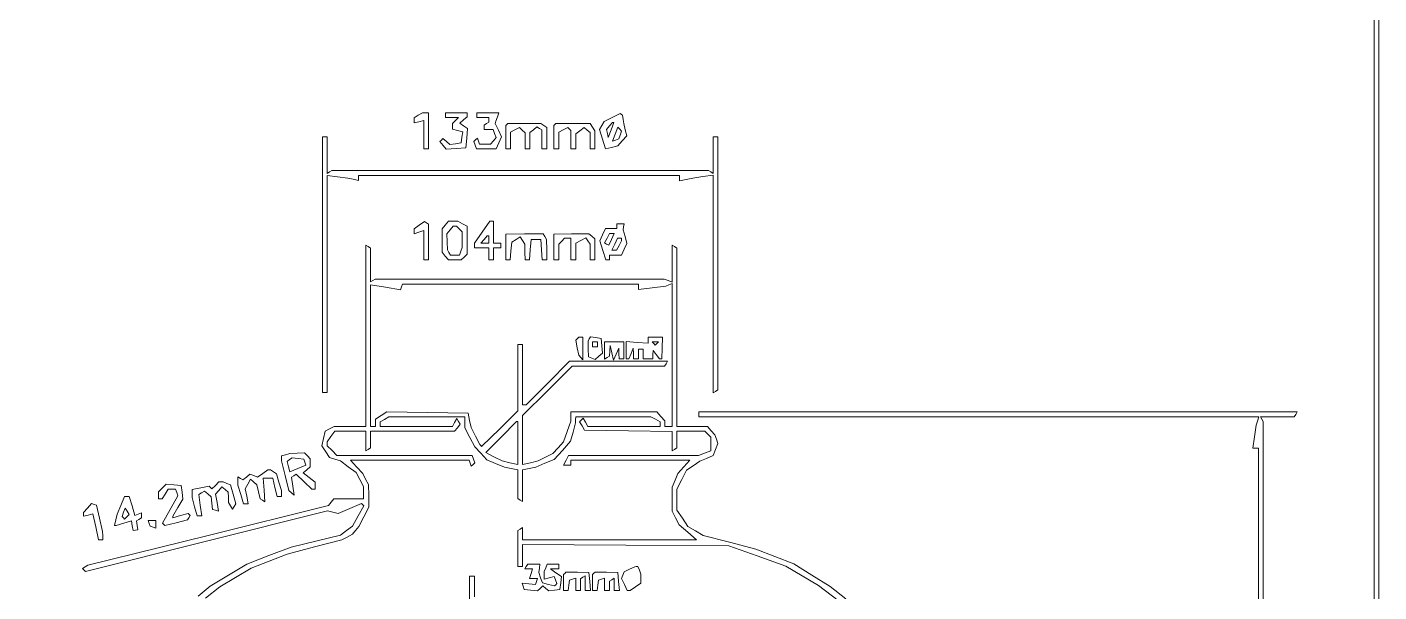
# Paper-space layout 'AN-07-DGE-065' of a CAD drawing. Header units: metres, sheet in millimetres. Extents: x 12 to 193, y 4 to 291.
# Drawn here: x 121.9 to 193.1, y 164.6 to 194.4 of the extents above; entities that cross this region are included whole.
import ezdxf

# ---------------------------------------------------------------- set-up
doc = ezdxf.new("R2010")
doc.units = ezdxf.units.M
doc.layers.add('DGE_CONTORNOS', color=7, linetype='Continuous', lineweight=0)
doc.layers.add('DGE_DATOS', color=7, linetype='Continuous', lineweight=0)

# ---------------------------------------------------------------- blocks, each defined once
blk = doc.blocks.new('LP_REF_DGE_MT_065')
at = {"layer": 'DGE_CONTORNOS'}
for points in [[(29.612, 147.687), (29.612, 25.259), (111.337, 25.259), (193.061, 25.259), (193.061, 147.687), (193.061, 270.115), (111.337, 270.115), (29.612, 270.115)], [(192.807, 164.007), (192.807, 58.152), (117.941, 58.152), (43.074, 58.152), (43.074, 164.007), (43.074, 269.861), (117.941, 269.861), (192.807, 269.861)], [(142.483, 189.714), (142.261, 189.584), (142.261, 189.449), (142.261, 189.313), (142.515, 189.38), (142.769, 189.446), (142.769, 188.696), (142.769, 187.946), (142.896, 187.946), (143.023, 187.946), (143.023, 188.899), (143.023, 189.851), (142.864, 189.847), (142.706, 189.843)], [(143.912, 189.724), (143.912, 189.597), (144.255, 189.597), (144.598, 189.597), (144.446, 189.445), (144.293, 189.292), (144.293, 189.142), (144.293, 188.992), (144.557, 188.923), (144.821, 188.854), (144.779, 188.559), (144.738, 188.264), (144.445, 188.222), (144.152, 188.181), (143.966, 188.335), (143.779, 188.49), (143.701, 188.412), (143.622, 188.333), (143.788, 188.133), (143.954, 187.933), (144.473, 187.971), (144.992, 188.01), (145.033, 188.512), (145.074, 189.015), (144.873, 189.162), (144.671, 189.31), (144.863, 189.469), (145.055, 189.628), (145.055, 189.74), (145.055, 189.851), (144.484, 189.851), (143.912, 189.851)], [(145.563, 189.724), (145.563, 189.597), (145.881, 189.597), (146.198, 189.597), (146.198, 189.478), (146.198, 189.358), (146.071, 189.28), (145.944, 189.201), (145.944, 189.082), (145.944, 188.962), (146.185, 188.962), (146.425, 188.962), (146.504, 188.755), (146.584, 188.549), (146.439, 188.374), (146.294, 188.2), (146.003, 188.2), (145.711, 188.2), (145.655, 188.359), (145.598, 188.518), (145.501, 188.428), (145.405, 188.338), (145.48, 188.142), (145.555, 187.946), (146.07, 187.946), (146.585, 187.946), (146.729, 188.264), (146.874, 188.581), (146.704, 188.93), (146.535, 189.28), (146.548, 189.343), (146.56, 189.407), (146.647, 189.629), (146.733, 189.851), (146.148, 189.851), (145.563, 189.851)], [(152.692, 189.596), (152.265, 189.386), (152.147, 189.176), (152.029, 188.965), (152.181, 188.458), (152.333, 187.951), (152.663, 188.025), (152.993, 188.1), (153.225, 188.367), (153.457, 188.633), (153.377, 188.956), (153.298, 189.28), (153.264, 189.499), (153.231, 189.719), (153.175, 189.762), (153.12, 189.805)], [(152.632, 188.949), (152.485, 188.555), (152.442, 188.765), (152.4, 188.974), (152.553, 189.159), (152.706, 189.343), (152.743, 189.343), (152.78, 189.343)], [(147.144, 189.231), (147.087, 189.174), (147.087, 188.56), (147.087, 187.946), (147.214, 187.946), (147.341, 187.946), (147.341, 188.386), (147.341, 188.826), (147.576, 188.952), (147.81, 189.077), (147.957, 188.931), (148.103, 188.784), (148.103, 188.365), (148.103, 187.946), (148.23, 187.946), (148.357, 187.946), (148.357, 188.375), (148.357, 188.804), (148.542, 188.957), (148.727, 189.111), (148.86, 189.029), (148.992, 188.947), (148.992, 188.447), (148.992, 187.946), (149.119, 187.946), (149.246, 187.946), (149.246, 188.51), (149.246, 189.074), (149.087, 189.177), (148.929, 189.28), (148.065, 189.284), (147.201, 189.288)], [(149.68, 189.227), (149.627, 189.174), (149.627, 188.56), (149.627, 187.946), (149.754, 187.946), (149.881, 187.946), (149.881, 188.386), (149.881, 188.826), (150.118, 188.953), (150.356, 189.08), (150.436, 189), (150.516, 188.92), (150.516, 188.433), (150.516, 187.946), (150.643, 187.946), (150.77, 187.946), (150.77, 188.345), (150.77, 188.744), (150.992, 188.906), (151.214, 189.068), (151.373, 188.936), (151.532, 188.804), (151.532, 188.375), (151.532, 187.946), (151.659, 187.946), (151.786, 187.946), (151.784, 188.422), (151.782, 188.899), (151.662, 189.089), (151.541, 189.28), (150.637, 189.28), (149.733, 189.28)], [(153.114, 188.676), (153.037, 188.474), (152.871, 188.41), (152.704, 188.346), (152.844, 188.716), (152.984, 189.085), (153.088, 188.981), (153.191, 188.877)], [(137.435, 181.85), (137.435, 175.119), (137.562, 175.119), (137.689, 175.119), (137.689, 180.836), (137.689, 186.552), (138.229, 186.479), (138.769, 186.406), (139.054, 186.348), (139.34, 186.29), (139.34, 186.42), (139.34, 186.549), (147.786, 186.549), (156.231, 186.549), (156.231, 186.412), (156.231, 186.275), (156.58, 186.342), (156.93, 186.408), (157.469, 186.49), (158.009, 186.571), (158.009, 180.838), (158.009, 175.104), (158.136, 175.183), (158.263, 175.261), (158.263, 181.921), (158.263, 188.581), (158.136, 188.581), (158.009, 188.581), (158.009, 187.621), (158.009, 186.661), (157.883, 186.739), (157.757, 186.817), (147.846, 186.815), (137.935, 186.813), (137.812, 186.737), (137.689, 186.661), (137.689, 187.621), (137.689, 188.581), (137.562, 188.581), (137.435, 188.581)], [(142.536, 183.933), (142.261, 183.741), (142.261, 183.612), (142.261, 183.484), (142.515, 183.565), (142.769, 183.645), (142.769, 182.875), (142.769, 182.104), (142.896, 182.104), (143.023, 182.104), (143.023, 183.049), (143.023, 183.994), (142.917, 184.06), (142.811, 184.125)], [(143.903, 183.935), (143.736, 183.734), (143.736, 183.12), (143.736, 182.506), (143.903, 182.305), (144.07, 182.104), (144.41, 182.104), (144.75, 182.104), (144.903, 182.256), (145.055, 182.409), (145.055, 183.141), (145.055, 183.873), (144.81, 184.005), (144.564, 184.136), (144.317, 184.136), (144.07, 184.136)], [(144.649, 183.73), (144.801, 183.577), (144.801, 183.169), (144.801, 182.76), (144.724, 182.559), (144.647, 182.358), (144.414, 182.358), (144.181, 182.358), (144.097, 182.494), (144.014, 182.629), (144.002, 183.054), (143.989, 183.479), (144.157, 183.68), (144.324, 183.882), (144.41, 183.882), (144.496, 183.882)], [(145.842, 183.561), (145.436, 182.986), (145.436, 182.862), (145.436, 182.739), (145.817, 182.739), (146.198, 182.739), (146.198, 182.422), (146.198, 182.104), (146.325, 182.104), (146.452, 182.104), (146.452, 182.422), (146.452, 182.739), (146.643, 182.739), (146.833, 182.739), (146.833, 182.866), (146.833, 182.993), (146.643, 182.993), (146.452, 182.993), (146.452, 183.565), (146.452, 184.136), (146.35, 184.136), (146.247, 184.136)], [(152.929, 183.882), (152.929, 183.755), (152.632, 183.755), (152.335, 183.755), (152.188, 183.433), (152.042, 183.111), (152.199, 182.608), (152.356, 182.104), (152.452, 182.104), (152.548, 182.104), (152.548, 182.231), (152.548, 182.358), (152.868, 182.358), (153.189, 182.358), (153.329, 182.666), (153.469, 182.974), (153.369, 183.333), (153.269, 183.692), (153.295, 183.85), (153.321, 184.009), (153.125, 184.009), (152.929, 184.009)], [(146.198, 183.184), (146.198, 182.993), (145.992, 182.993), (145.786, 182.993), (145.944, 183.184), (146.102, 183.374), (146.15, 183.374), (146.198, 183.374)], [(147.087, 182.782), (147.087, 182.104), (147.207, 182.104), (147.326, 182.104), (147.365, 182.567), (147.405, 183.031), (147.631, 183.171), (147.856, 183.311), (147.978, 183.12), (148.099, 182.93), (148.101, 182.517), (148.103, 182.104), (148.223, 182.104), (148.343, 182.104), (148.382, 182.644), (148.421, 183.184), (148.675, 183.184), (148.929, 183.184), (148.968, 182.644), (149.007, 182.104), (149.126, 182.104), (149.246, 182.104), (149.244, 182.644), (149.242, 183.184), (149.148, 183.331), (149.054, 183.479), (148.071, 183.47), (147.087, 183.461)], [(149.627, 182.784), (149.627, 182.104), (149.754, 182.104), (149.881, 182.104), (149.881, 182.523), (149.881, 182.942), (150.034, 183.095), (150.186, 183.247), (150.351, 183.247), (150.516, 183.247), (150.516, 182.676), (150.516, 182.104), (150.643, 182.104), (150.77, 182.104), (150.77, 182.544), (150.77, 182.984), (151.04, 183.129), (151.31, 183.273), (151.419, 183.101), (151.528, 182.93), (151.53, 182.517), (151.532, 182.104), (151.659, 182.104), (151.786, 182.104), (151.786, 182.66), (151.786, 183.216), (151.627, 183.346), (151.469, 183.475), (150.548, 183.469), (149.627, 183.463)], [(152.654, 183.188), (152.511, 182.874), (152.402, 182.941), (152.293, 183.008), (152.425, 183.255), (152.557, 183.501), (152.677, 183.501), (152.797, 183.501)], [(153.183, 183.175), (153.183, 183.103), (153.052, 182.858), (152.92, 182.612), (152.8, 182.612), (152.681, 182.612), (152.825, 182.93), (152.97, 183.247), (153.077, 183.247), (153.183, 183.247)], [(141.598, 180.686), (141.647, 180.834), (147.86, 180.834), (154.072, 180.834), (154.072, 180.692), (154.072, 180.551), (154.791, 180.641), (155.509, 180.73), (155.68, 180.796), (155.85, 180.861), (155.85, 177.101), (155.85, 173.341), (155.66, 173.341), (155.469, 173.341), (155.469, 173.49), (155.469, 173.639), (155.259, 173.871), (155.049, 174.103), (152.782, 174.103), (150.516, 174.103), (150.516, 173.865), (150.516, 173.627), (150.321, 173.075), (150.127, 172.523), (149.845, 172.221), (149.564, 171.92), (149.183, 171.721), (148.802, 171.523), (148.389, 171.429), (147.976, 171.336), (147.976, 172.626), (147.976, 173.917), (149.28, 175.217), (150.584, 176.516), (153.019, 176.516), (155.454, 176.516), (155.533, 176.643), (155.611, 176.77), (153.029, 176.77), (150.447, 176.77), (149.31, 175.627), (148.172, 174.484), (148.074, 174.484), (147.976, 174.484), (147.976, 176.072), (147.976, 177.659), (147.849, 177.659), (147.722, 177.659), (147.722, 175.909), (147.722, 174.159), (146.769, 173.222), (145.816, 172.284), (145.769, 172.336), (145.722, 172.389), (145.495, 172.833), (145.267, 173.278), (145.188, 173.659), (145.108, 174.04), (142.969, 174.074), (140.829, 174.109), (140.529, 173.913), (140.229, 173.716), (140.229, 173.529), (140.229, 173.341), (140.102, 173.341), (139.975, 173.341), (139.975, 177.066), (139.975, 180.79), (140.762, 180.664), (141.548, 180.537)], [(150.861, 177.962), (150.783, 177.883), (150.857, 177.485), (150.931, 177.088), (151.041, 176.967), (151.151, 176.846), (151.151, 177.443), (151.151, 178.04), (151.045, 178.04), (150.94, 178.04)], [(151.488, 177.945), (151.421, 177.835), (151.433, 177.418), (151.444, 177.001), (151.617, 176.935), (151.789, 176.869), (151.985, 177.031), (152.18, 177.193), (152.142, 177.585), (152.104, 177.977), (151.83, 178.016), (151.556, 178.055)], [(154.58, 177.88), (154.58, 177.721), (154.009, 177.766), (153.437, 177.812), (153.437, 177.354), (153.437, 176.897), (153.505, 176.897), (153.572, 176.897), (153.687, 177.183), (153.802, 177.469), (153.81, 177.183), (153.818, 176.897), (153.945, 176.897), (154.072, 176.897), (154.072, 177.151), (154.072, 177.405), (154.199, 177.405), (154.326, 177.405), (154.326, 177.151), (154.326, 176.897), (154.58, 176.897), (154.834, 176.897), (154.838, 177.119), (154.842, 177.342), (155.011, 177.119), (155.18, 176.897), (155.245, 176.897), (155.31, 176.897), (155.321, 177.469), (155.333, 178.04), (154.957, 178.04), (154.58, 178.04)], [(151.913, 177.659), (151.913, 177.532), (151.786, 177.532), (151.659, 177.532), (151.659, 177.659), (151.659, 177.786), (151.786, 177.786), (151.913, 177.786)], [(152.294, 177.334), (152.294, 176.882), (152.421, 176.961), (152.548, 177.039), (152.563, 177.317), (152.578, 177.596), (152.671, 177.215), (152.763, 176.834), (152.901, 177.151), (153.04, 177.469), (153.048, 177.183), (153.056, 176.897), (153.183, 176.897), (153.31, 176.897), (153.31, 177.342), (153.31, 177.786), (152.802, 177.786), (152.294, 177.786)], [(155.046, 177.701), (154.961, 177.617), (154.877, 177.701), (154.792, 177.786), (154.961, 177.786), (155.131, 177.786)], [(147.722, 172.465), (147.722, 171.336), (147.309, 171.429), (146.897, 171.523), (146.467, 171.745), (146.038, 171.968), (146.845, 172.781), (147.651, 173.595), (147.687, 173.595), (147.722, 173.595)], [(135.498, 171.856), (135.276, 171.798), (135.276, 171.667), (135.276, 171.536), (135.477, 170.756), (135.677, 169.976), (135.811, 169.849), (135.944, 169.722), (135.873, 170.195), (135.801, 170.669), (135.931, 170.749), (136.06, 170.83), (136.468, 170.434), (136.876, 170.039), (136.965, 170.039), (137.054, 170.039), (137.054, 170.22), (137.054, 170.402), (136.738, 170.65), (136.422, 170.899), (136.611, 171.056), (136.8, 171.213), (136.8, 171.426), (136.8, 171.639), (136.648, 171.792), (136.495, 171.944), (136.108, 171.929), (135.721, 171.915)], [(136.516, 171.466), (136.568, 171.306), (136.144, 171.127), (135.721, 170.948), (135.648, 171.224), (135.576, 171.5), (135.712, 171.596), (135.848, 171.692), (136.155, 171.659), (136.463, 171.627)], [(134.299, 170.865), (134.027, 170.674), (133.824, 170.752), (133.622, 170.829), (133.439, 170.677), (133.255, 170.525), (133.123, 170.607), (132.99, 170.689), (132.99, 170.474), (132.99, 170.259), (133.137, 169.768), (133.284, 169.277), (133.407, 169.277), (133.53, 169.277), (133.452, 169.668), (133.373, 170.06), (133.508, 170.312), (133.643, 170.563), (133.816, 170.419), (133.99, 170.275), (134.071, 169.905), (134.153, 169.534), (134.278, 169.457), (134.402, 169.38), (134.363, 169.995), (134.324, 170.611), (134.573, 170.611), (134.822, 170.611), (134.935, 170.134), (135.047, 169.658), (135.162, 169.658), (135.276, 169.658), (135.276, 169.818), (135.276, 169.977), (135.151, 170.412), (135.027, 170.847), (134.866, 170.949), (134.705, 171.051), (134.638, 171.053), (134.571, 171.055)], [(129.006, 170.1), (128.799, 169.894), (128.799, 169.712), (128.799, 169.531), (128.896, 169.531), (128.992, 169.531), (129.151, 169.785), (129.309, 170.039), (129.503, 170.039), (129.696, 170.039), (129.764, 169.862), (129.832, 169.684), (129.427, 168.967), (129.022, 168.249), (129.086, 168.186), (129.149, 168.123), (129.738, 168.271), (130.327, 168.419), (130.402, 168.539), (130.476, 168.659), (130.423, 168.712), (130.37, 168.765), (129.966, 168.649), (129.561, 168.533), (129.561, 168.58), (129.561, 168.628), (129.824, 169.073), (130.087, 169.519), (130.046, 169.874), (130.006, 170.23), (129.609, 170.268), (129.212, 170.307)], [(131.808, 170.236), (131.623, 170.051), (131.551, 170.124), (131.478, 170.197), (131.028, 170.112), (130.577, 170.028), (130.578, 169.811), (130.579, 169.595), (130.711, 169.118), (130.843, 168.642), (130.962, 168.642), (131.08, 168.642), (131.004, 169.197), (130.928, 169.752), (131.076, 169.843), (131.223, 169.934), (131.401, 169.787), (131.578, 169.639), (131.617, 169.309), (131.657, 168.979), (131.809, 168.929), (131.961, 168.879), (131.888, 169.331), (131.814, 169.783), (131.975, 169.976), (132.135, 170.169), (132.309, 170.025), (132.482, 169.881), (132.484, 169.611), (132.486, 169.341), (132.595, 169.168), (132.704, 168.996), (132.789, 169.134), (132.875, 169.271), (132.74, 169.769), (132.606, 170.267), (132.407, 170.343), (132.207, 170.42), (132.1, 170.42), (131.992, 170.42)], [(126.829, 169.189), (126.633, 168.72), (126.559, 168.427), (126.486, 168.134), (126.532, 168.134), (126.578, 168.134), (126.983, 168.25), (127.387, 168.366), (127.427, 168.118), (127.466, 167.87), (127.593, 167.881), (127.72, 167.892), (127.682, 168.129), (127.644, 168.366), (127.777, 168.448), (127.91, 168.53), (127.91, 168.663), (127.91, 168.796), (127.737, 168.73), (127.563, 168.663), (127.414, 169.161), (127.265, 169.658), (127.145, 169.658), (127.025, 169.658)], [(125.075, 169.048), (124.862, 168.813), (124.862, 168.712), (124.862, 168.612), (125.11, 168.677), (125.358, 168.742), (125.5, 168.057), (125.642, 167.372), (125.76, 167.372), (125.878, 167.372), (125.873, 167.594), (125.867, 167.817), (125.706, 168.507), (125.545, 169.198), (125.417, 169.24), (125.288, 169.283)], [(127.145, 168.588), (127.025, 168.468), (126.957, 168.537), (126.888, 168.606), (126.972, 168.825), (127.057, 169.044), (127.161, 168.876), (127.265, 168.708)], [(128.32, 168.237), (128.371, 168.086), (128.521, 168.036), (128.672, 167.986), (128.672, 168.187), (128.672, 168.388), (128.471, 168.388), (128.27, 168.388)], [(148.167, 165.975), (148.088, 165.848), (148.295, 165.848), (148.501, 165.848), (148.421, 165.594), (148.34, 165.34), (148.55, 165.34), (148.759, 165.34), (148.704, 165.181), (148.648, 165.023), (148.299, 165.061), (147.95, 165.1), (148.005, 164.934), (148.059, 164.769), (148.414, 164.727), (148.769, 164.685), (148.903, 164.819), (149.037, 164.953), (149.198, 164.819), (149.359, 164.686), (149.652, 164.727), (149.945, 164.769), (149.984, 165.105), (150.023, 165.442), (149.733, 165.645), (149.444, 165.848), (149.662, 165.848), (149.881, 165.848), (149.881, 165.975), (149.881, 166.102), (149.577, 166.102), (149.273, 166.102), (149.196, 165.901), (149.119, 165.7), (149.119, 165.505), (149.119, 165.31), (149.381, 165.379), (149.643, 165.447), (149.714, 165.261), (149.786, 165.075), (149.721, 165.011), (149.657, 164.947), (149.337, 165.027), (149.016, 165.108), (148.927, 165.383), (148.838, 165.658), (148.86, 165.88), (148.881, 166.102), (148.563, 166.102), (148.245, 166.102)], [(153.603, 165.823), (153.325, 165.689), (153.257, 165.513), (153.19, 165.337), (153.334, 165.021), (153.478, 164.705), (153.556, 164.705), (153.635, 164.705), (153.917, 164.903), (154.199, 165.1), (154.199, 165.337), (154.199, 165.573), (154.122, 165.774), (154.045, 165.975), (153.963, 165.966), (153.882, 165.958)], [(150.195, 165.611), (150.135, 165.552), (150.135, 165.128), (150.135, 164.705), (150.253, 164.705), (150.372, 164.705), (150.412, 164.981), (150.453, 165.257), (150.611, 165.309), (150.77, 165.361), (150.77, 165.033), (150.77, 164.705), (150.897, 164.705), (151.024, 164.705), (151.024, 165.015), (151.024, 165.325), (151.151, 165.404), (151.278, 165.482), (151.278, 165.094), (151.278, 164.705), (151.413, 164.705), (151.548, 164.705), (151.508, 165.181), (151.469, 165.658), (150.862, 165.664), (150.255, 165.671)], [(151.723, 165.616), (151.659, 165.552), (151.659, 165.128), (151.659, 164.705), (151.777, 164.705), (151.896, 164.705), (151.936, 164.981), (151.977, 165.257), (152.135, 165.309), (152.294, 165.361), (152.294, 165.033), (152.294, 164.705), (152.421, 164.705), (152.548, 164.705), (152.548, 164.952), (152.548, 165.198), (152.675, 165.277), (152.802, 165.355), (152.802, 165.03), (152.802, 164.705), (152.937, 164.705), (153.072, 164.705), (153.032, 165.181), (152.993, 165.658), (152.39, 165.669), (151.788, 165.68)]]:
    blk.add_lwpolyline(points, close=True, dxfattribs=at)
for points in [[(186.973, 158.8), (186.973, 173.607), (186.898, 173.728), (186.823, 173.849), (187.712, 173.849), (188.601, 173.849), (188.68, 173.976), (188.758, 174.103), (173.003, 174.103), (157.247, 174.103), (157.247, 173.976), (157.247, 173.849), (171.988, 173.849), (186.728, 173.849), (186.663, 173.627), (186.599, 173.405), (186.513, 172.801), (186.428, 172.198), (186.57, 172.198), (186.711, 172.198), (186.711, 158.8)], [(164.99, 164.261), (164.161, 164.926), (163.212, 165.516), (162.264, 166.107), (161.256, 166.496), (160.248, 166.885), (158.869, 167.247), (157.491, 167.609), (157.084, 167.847), (156.677, 168.084), (156.39, 168.509), (156.104, 168.934), (156.104, 169.491), (156.104, 170.049), (156.355, 170.541), (156.606, 171.034), (156.959, 171.273), (157.311, 171.512), (157.662, 171.663), (158.014, 171.814), (158.135, 172.132), (158.256, 172.45), (158.177, 172.673), (158.098, 172.897), (157.907, 173.119), (157.716, 173.341), (156.91, 173.341), (156.104, 173.341), (156.104, 178.033), (156.104, 182.724), (155.977, 182.803), (155.85, 182.881), (155.85, 181.907), (155.85, 180.934), (155.636, 181.016), (155.422, 181.098), (147.822, 181.098), (140.221, 181.098), (140.098, 181.022), (139.975, 180.946), (139.975, 181.835), (139.975, 182.724), (139.848, 182.803), (139.721, 182.881), (139.721, 178.111), (139.721, 173.341), (138.887, 173.341), (138.053, 173.341), (137.818, 173.215), (137.583, 173.089), (137.498, 172.702), (137.413, 172.315), (137.611, 172.012), (137.809, 171.709), (138.099, 171.621), (138.388, 171.534), (138.801, 171.224), (139.213, 170.915), (139.404, 170.547), (139.594, 170.179), (139.594, 169.855), (139.594, 169.531), (138.814, 169.531), (138.035, 169.531), (137.894, 169.357), (137.753, 169.182), (131.424, 167.61), (125.094, 166.039), (124.95, 165.95), (124.806, 165.862), (124.881, 165.787), (124.956, 165.712), (131.326, 167.305), (137.697, 168.899), (137.984, 168.827), (138.27, 168.755), (138.887, 169.019), (139.503, 169.283), (139.562, 169.224), (139.621, 169.165), (139.322, 168.629), (139.023, 168.093), (138.705, 167.859), (138.388, 167.625), (137.087, 167.31), (135.786, 166.995), (134.621, 166.546), (133.457, 166.096), (132.493, 165.512), (131.53, 164.928), (130.895, 164.413)], [(145.436, 164.381), (145.436, 164.924), (145.436, 165.467), (145.309, 165.467), (145.182, 165.467), (145.182, 163.943)], [(131.276, 164.311), (132.038, 164.909), (132.863, 165.392), (133.689, 165.875), (134.635, 166.251), (135.581, 166.627), (137.024, 167), (138.467, 167.372), (138.745, 167.52), (139.023, 167.668), (139.184, 167.869), (139.346, 168.071), (139.617, 168.579), (139.888, 169.087), (139.875, 169.684), (139.863, 170.282), (139.713, 170.573), (139.563, 170.865), (139.237, 171.214), (138.912, 171.563), (142.036, 171.563), (145.161, 171.563), (145.218, 171.404), (145.274, 171.246), (145.371, 171.335), (145.468, 171.425), (145.392, 171.621), (145.317, 171.817), (141.757, 171.817), (138.197, 171.817), (137.943, 172.071), (137.689, 172.325), (137.689, 172.424), (137.689, 172.523), (137.887, 172.805), (138.085, 173.087), (138.903, 173.087), (139.721, 173.087), (139.721, 172.572), (139.721, 172.056), (139.848, 172.135), (139.975, 172.213), (139.975, 172.65), (139.975, 173.087), (142.182, 173.087), (144.389, 173.087), (144.543, 173.272), (144.696, 173.457), (144.604, 173.606), (144.512, 173.755), (144.396, 173.548), (144.281, 173.341), (142.382, 173.341), (140.483, 173.341), (140.483, 173.462), (140.483, 173.582), (140.705, 173.712), (140.928, 173.841), (142.928, 173.845), (144.928, 173.849), (144.928, 173.561), (144.928, 173.274), (145.195, 172.768), (145.462, 172.262), (145.776, 171.927), (146.09, 171.593), (146.557, 171.397), (147.024, 171.2), (147.373, 171.125), (147.722, 171.05), (147.722, 170.298), (147.722, 169.546), (147.849, 169.468), (147.976, 169.389), (147.976, 170.22), (147.976, 171.05), (148.325, 171.125), (148.675, 171.2), (149.155, 171.403), (149.636, 171.606), (150.068, 172.083), (150.499, 172.561), (150.634, 173.046), (150.769, 173.532), (150.769, 173.69), (150.77, 173.849), (152.747, 173.849), (154.724, 173.849), (154.97, 173.718), (155.215, 173.586), (155.215, 173.464), (155.215, 173.341), (153.316, 173.341), (151.418, 173.341), (151.294, 173.562), (151.17, 173.783), (151.07, 173.683), (150.97, 173.583), (151.106, 173.367), (151.242, 173.151), (153.546, 173.116), (155.85, 173.081), (155.85, 172.569), (155.85, 172.056), (155.977, 172.135), (156.104, 172.213), (156.104, 172.65), (156.104, 173.087), (156.841, 173.087), (157.577, 173.087), (157.73, 172.935), (157.882, 172.782), (157.882, 172.423), (157.882, 172.065), (157.556, 171.941), (157.231, 171.817), (153.814, 171.817), (150.398, 171.817), (150.262, 171.563), (150.126, 171.309), (150.321, 171.309), (150.516, 171.309), (150.516, 171.436), (150.516, 171.563), (153.651, 171.563), (156.787, 171.563), (156.469, 171.214), (156.152, 170.865), (156.001, 170.509), (155.85, 170.154), (155.85, 169.519), (155.85, 168.883), (156.034, 168.528), (156.218, 168.172), (156.674, 167.772), (157.129, 167.372), (152.553, 167.372), (147.976, 167.372), (147.976, 167.697), (147.976, 168.022), (147.849, 167.944), (147.722, 167.865), (147.722, 166.92), (147.722, 165.975), (147.849, 165.975), (147.976, 165.975), (147.976, 166.552), (147.976, 167.128), (153.405, 167.091), (158.835, 167.055), (160.334, 166.525), (161.833, 165.996), (162.695, 165.484), (163.556, 164.972), (164.597, 164.186)]]:
    blk.add_lwpolyline(points, dxfattribs=at)

psp = doc.layouts.new('AN-07-DGE-065')

# ---------------------------------------------------------------- block references
at = {"layer": 'DGE_DATOS'}
psp.add_blockref('LP_REF_DGE_MT_065', (0, 0), dxfattribs=at)

doc.saveas('drawing.dxf')
